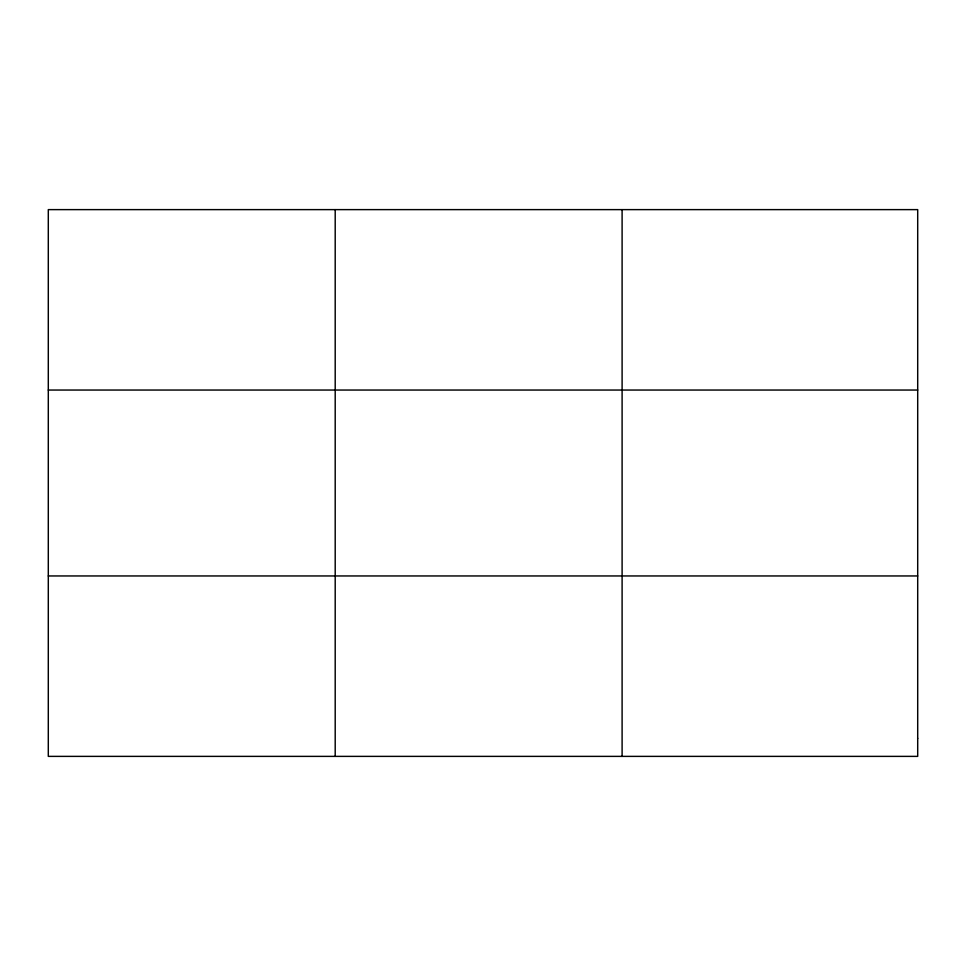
<?xml version="1.0" encoding="UTF-8"?>
<svg xmlns="http://www.w3.org/2000/svg" width="966" height="966" viewBox="0 0 966 966"><rect width="100%" height="100%" fill="white"/><g stroke="black" fill="none" stroke-linecap="round" stroke-linejoin="round"><path stroke-width="1.45" d="M48.3 390.047L917.7 390.047M48.3 575.953L917.7 575.953M622.104 209.622L622.104 756.378M335.202 209.622L335.202 756.378M917.7 738.338L917.7 756.378L48.3 756.378L48.3 209.622L917.7 209.622L917.7 738.338"/></g></svg>
